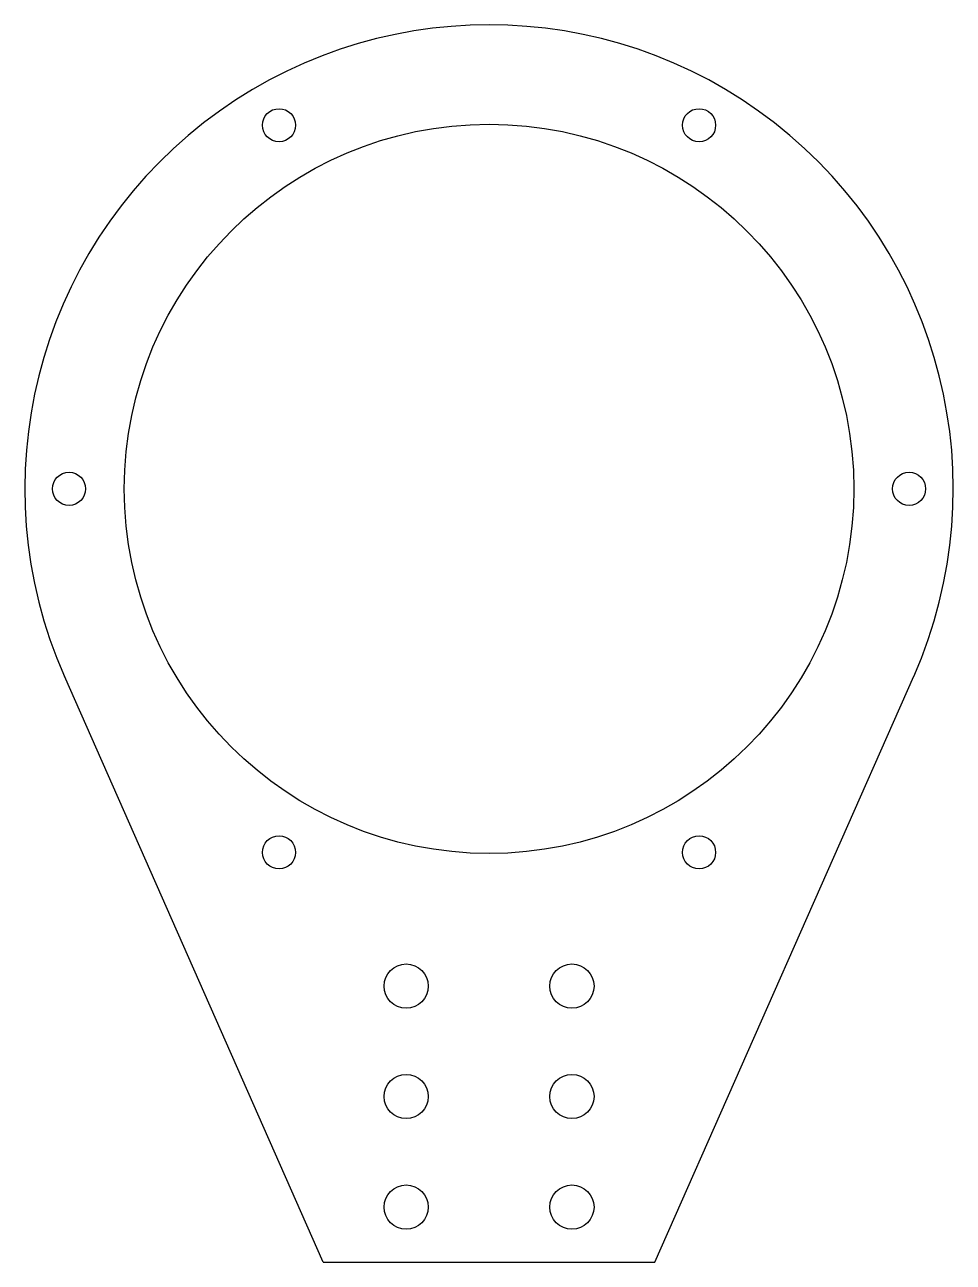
# Model space of a CAD drawing. Header units: millimetres. Extents: x 69 to 153, y 94 to 206.
import ezdxf

# ---------------------------------------------------------------- set-up
doc = ezdxf.new("R2010")
doc.units = ezdxf.units.MM

msp = doc.modelspace()

# ---------------------------------------------------------------- linework, layer by layer
at = {"color": 7, "linetype": 'Continuous', "lineweight": 25}
for p, q in [((96.3, 93.57), (72.88, 146.61)), ((126.3, 93.57), (149.72, 146.61)), ((96.3, 93.57), (126.3, 93.57))]:
    msp.add_line(p, q, dxfattribs=at)
for centre, radius in [((92.3, 196.48), 1.5), ((130.3, 196.48), 1.5), ((111.3, 163.57), 33), ((73.3, 163.57), 1.5), ((149.3, 163.57), 1.5), ((92.3, 130.67), 1.5), ((130.3, 130.67), 1.5), ((103.8, 118.57), 2), ((118.8, 118.57), 2), ((103.8, 108.57), 2), ((118.8, 108.57), 2), ((103.8, 98.57), 2), ((118.8, 98.57), 2)]:
    msp.add_circle(centre, radius, dxfattribs=at)
msp.add_arc((111.3, 163.57), 42, 336.1729, 203.8271, dxfattribs=at)

doc.saveas('drawing.dxf')
